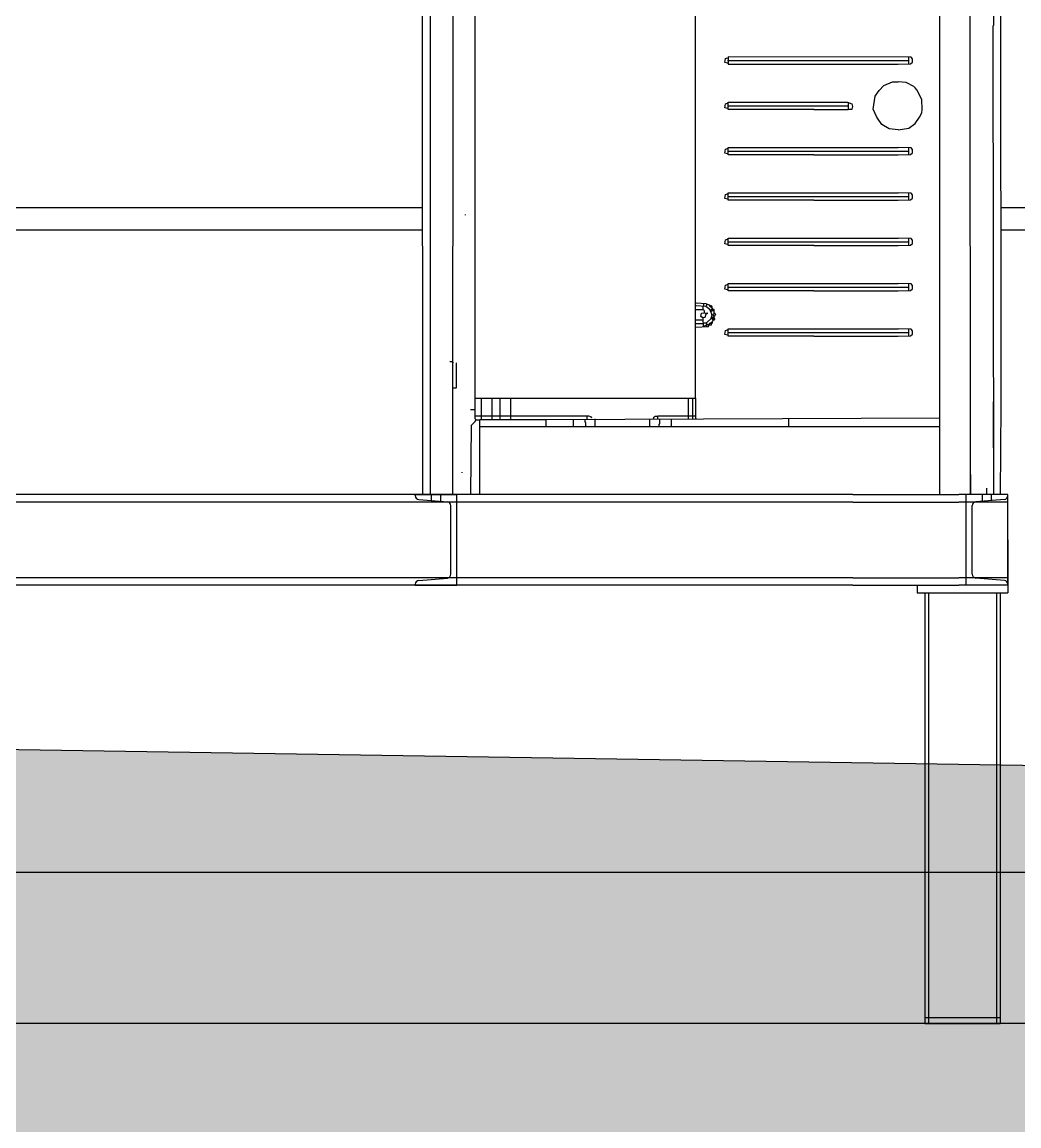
# Model space of a CAD drawing. Extents: x 3792242 to 5145247, y -1546315 to -1031918.
# Drawn here: x 4034357 to 4035677, y -1493366 to -1491905 of the extents above; entities that cross this region are included whole.
import ezdxf

# ---------------------------------------------------------------- set-up
doc = ezdxf.new("R2010")
doc.units = 0
doc.header["$MEASUREMENT"] = 0
for name, color, linetype in [('MÚRY', 1, 'CONTINUOUS'), ('TENKÁ', 7, 'CONTINUOUS'), ('ZZ-chladenie', 133, 'CONTINUOUS'), ('ŠRAFY', 82, 'CONTINUOUS'), ('šrafy-múry', 8, 'CONTINUOUS')]:
    doc.layers.add(name, color=color, linetype=linetype)

msp = doc.modelspace()

# ---------------------------------------------------------------- hatches: boundary and pattern name
at = {"layer": 'ŠRAFY'}
h = msp.add_hatch(dxfattribs=at)
h.set_pattern_fill('SQUARE', color=256, scale=300)
h.set_pattern_definition([(0, (-1113810.456, 33513.662), (0, 37.5), [37.5, -37.5]), (90, (-1113810.456, 33513.662), (-37.5, 2e-15), [37.5, -37.5])])
h.paths.add_polyline_path([(4031322.044, -1493110.108), (4031322.044, -1493030.108), (4031572.044, -1493030.108), (4031572.044, -1493110.108), (4031572.044, -1493230.108), (4042072.044, -1493230.108), (4042072.044, -1492796.021), (4035799.544, -1492890.108), (4031461.23, -1492820.963), (4031406.83, -1492820.963), (4031406.83, -1492873.696), (4031406.83, -1492877.915), (4031406.83, -1493013.074, 0.39722787), (4031409.478, -1493015.882), (4031434.955, -1493018.696), (4031434.955, -1493021.727), (4031444.705, -1493022.29, -1.21070497), (4031446.674, -1493025.102), (4031404.017, -1493025.102), (4031371.673, -1493025.102, -0.41421316), (4031370.266, -1493022.29), (4031370.266, -1493018.071, 0.41420819), (4031367.429, -1493017.807, 0.35991249), (4031364.641, -1493018.071), (4031364.641, -1493022.29, -0.41421316), (4031363.235, -1493025.102), (4031328.549, -1493025.102, -0.41421316), (4031327.142, -1493022.29), (4031327.845, -1493016.662), (4031334.635, -1493011.281), (4031327.142, -1492998.304), (4031327.142, -1492876.509), (4031327.142, -1492872.29), (4031327.845, -1492866.662), (4031334.635, -1492861.281), (4031327.142, -1492848.304), (4031327.142, -1492725.102), (4031314.545, -1492725.102), (4031312.201, -1493500.108), (4032187.044, -1493500.108), (4032187.044, -1493450.108), (4031322.044, -1493450.108), (4031322.044, -1493230.108)])
h.paths.add_polyline_path([(4031446.756, -1493018.058), (4031519.33, -1493022.295), (4031519.166, -1493025.102), (4031448.675, -1493020.987, -1.34066688)], flags=16)
edge = h.paths.add_edge_path(flags=16)
edge.add_arc((4031448.642, -1493021.549), 0.563, 266.660889, 86.6591)
edge = h.paths.add_edge_path(flags=16)
edge.add_arc((4031444.705, -1493021.727), 0.562, 89.99853, 269.99853)
at = {"layer": 'šrafy-múry'}
h = msp.add_hatch(dxfattribs=at)
h.set_pattern_fill('ANSI36', color=253, scale=800, angle=360)
h.set_pattern_definition([(45, (139723.04, 33513.66), (53.0330086, 194.4543648), [250, -50, 0, -50])])
h.paths.add_polyline_path([(4030422.044, -1493230.108), (4009362.044, -1493230.108), (4009162.044, -1493230.108), (4009162.044, -1492530.108), (4009002.044, -1492530.108), (4009002.044, -1493700.108), (4009252.044, -1493700.108), (4009252.044, -1493450.108), (4012402.044, -1493450.108), (4012517.044, -1493450.108), (4015592.044, -1493450.108), (4015592.044, -1493700.108), (4015892.044, -1493700.108), (4015892.044, -1493450.108), (4022232.044, -1493450.108), (4022232.044, -1493700.108), (4022532.044, -1493700.108), (4022532.044, -1493450.108), (4028872.044, -1493450.108), (4028872.044, -1493700.108), (4029172.044, -1493700.108), (4029172.044, -1493450.108), (4030422.044, -1493450.108)])
h.paths.add_polyline_path([(4031322.044, -1493450.108), (4032187.044, -1493450.108), (4032302.044, -1493450.108), (4035512.044, -1493450.108), (4035512.044, -1493700.108), (4035812.044, -1493700.108), (4035812.044, -1493450.108), (4042092.044, -1493450.108), (4042092.044, -1493700.108), (4042432.044, -1493700.108), (4042432.044, -1492280.108), (4042272.044, -1492280.108), (4042272.044, -1493230.108), (4042072.044, -1493230.108), (4031322.044, -1493230.108)])

# ---------------------------------------------------------------- linework, layer by layer
at = {"layer": 'MÚRY'}
msp.add_line((4031462.1, -1492821.833), (4035799.544, -1492890.108), dxfattribs=at)
at = {"layer": 'TENKÁ'}
for p, q in [((4034279.804, -1492150.108), (4034887.624, -1492150.108)), ((4035653.194, -1492150.108), (4042042.044, -1492150.108)), ((4034887.65, -1492180.108), (4034279.818, -1492180.108)), ((4042042.044, -1492180.108), (4035653.208, -1492180.108)), ((4042072.044, -1493030.108), (4031406.83, -1493030.108)), ((4042272.044, -1493230.108), (4031322.044, -1493230.108))]:
    msp.add_line(p, q, dxfattribs=at)
at = {"layer": 'ZZ-chladenie'}
for p, q in [((4034897.831, -1492530.108), (4034897.831, -1490842.64)), ((4035643.423, -1491908.781), (4035643.423, -1490842.64)), ((4034887.947, -1492530.108), (4034886.534, -1490863.822)), ((4035572.112, -1492530.108), (4035572.112, -1490864.528)), ((4035612.477, -1492530.108), (4035611.651, -1490864.528)), ((4035653.302, -1492384.413), (4035652.602, -1490864.528)), ((4034927.485, -1492530.108), (4034928.191, -1491044.572)), ((4034957.139, -1492429.848), (4034957.139, -1491242.267)), ((4035248.739, -1492402.313), (4035248.739, -1491257.094)), ((4035642.717, -1491909.487), (4035643.423, -1491908.781)), ((4035643.423, -1492530.108), (4035642.717, -1491909.487)), ((4035287.573, -1491958.205), (4035288.278, -1491952.557)), ((4035288.278, -1491952.557), (4035291.102, -1491951.85)), ((4035533.985, -1491951.145), (4035291.809, -1491950.438)), ((4035291.809, -1491950.438), (4035291.809, -1491960.323)), ((4035531.16, -1491959.617), (4035531.16, -1491951.145)), ((4035536.103, -1491953.262), (4035533.985, -1491951.145)), ((4035291.102, -1491958.911), (4035287.573, -1491958.205)), ((4035291.102, -1491955.381), (4035531.16, -1491955.381)), ((4035291.102, -1491958.911), (4035291.809, -1491958.911)), ((4035291.809, -1491960.323), (4035517.04, -1491960.323)), ((4035517.04, -1491960.323), (4035533.279, -1491959.617)), ((4035533.279, -1491959.617), (4035536.103, -1491957.499)), ((4035536.103, -1491957.499), (4035536.103, -1491953.262)), ((4035486.679, -1492002.686), (4035491.621, -1491994.92)), ((4035491.621, -1491994.92), (4035497.976, -1491988.565)), ((4035497.976, -1491988.565), (4035509.273, -1491983.623)), ((4035509.273, -1491983.623), (4035517.04, -1491983.623)), ((4035527.63, -1491984.329), (4035517.04, -1491983.623)), ((4035537.515, -1491989.977), (4035527.63, -1491984.329)), ((4035539.634, -1491991.389), (4035537.515, -1491989.977)), ((4035541.751, -1491994.213), (4035539.634, -1491991.389)), ((4035548.106, -1492006.923), (4035541.751, -1491994.213)), ((4035291.809, -1492020.337), (4035291.809, -1492010.453)), ((4035291.809, -1492010.453), (4035449.965, -1492010.453)), ((4035449.965, -1492010.453), (4035455.613, -1492012.571)), ((4035483.855, -1492019.632), (4035486.679, -1492002.686)), ((4035548.812, -1492020.337), (4035548.106, -1492006.923)), ((4035287.573, -1492018.22), (4035288.278, -1492012.571)), ((4035291.102, -1492018.925), (4035287.573, -1492018.22)), ((4035288.278, -1492012.571), (4035291.102, -1492011.865)), ((4035291.102, -1492011.865), (4035291.809, -1492011.865)), ((4035291.102, -1492015.395), (4035451.377, -1492015.395)), ((4035405.483, -1492020.337), (4035291.809, -1492020.337)), ((4035405.483, -1492020.337), (4035450.67, -1492020.337)), ((4035450.67, -1492020.337), (4035451.377, -1492019.632)), ((4035451.377, -1492019.632), (4035451.377, -1492011.865)), ((4035451.377, -1492019.632), (4035455.613, -1492019.632)), ((4035455.613, -1492012.571), (4035456.319, -1492016.101)), ((4035456.319, -1492016.101), (4035455.613, -1492019.632)), ((4035455.613, -1492019.632), (4035455.613, -1492020.337)), ((4035488.092, -1492029.516), (4035483.855, -1492019.632)), ((4035545.282, -1492030.223), (4035548.106, -1492024.574)), ((4035548.106, -1492024.574), (4035548.812, -1492020.337)), ((4035489.504, -1492031.635), (4035488.092, -1492029.516)), ((4035495.152, -1492040.107), (4035489.504, -1492031.635)), ((4035505.037, -1492045.755), (4035495.152, -1492040.107)), ((4035531.16, -1492045.05), (4035539.634, -1492038.695)), ((4035539.634, -1492038.695), (4035545.282, -1492030.223)), ((4035517.04, -1492047.168), (4035505.037, -1492045.755)), ((4035517.04, -1492047.168), (4035531.16, -1492045.05)), ((4035287.573, -1492078.234), (4035288.278, -1492072.586)), ((4035291.102, -1492078.94), (4035287.573, -1492078.234)), ((4035288.278, -1492072.586), (4035291.102, -1492071.879)), ((4035291.102, -1492071.879), (4035291.809, -1492071.879)), ((4035291.102, -1492075.41), (4035405.483, -1492075.41)), ((4035291.809, -1492080.352), (4035291.809, -1492070.467)), ((4035291.809, -1492070.467), (4035517.04, -1492070.467)), ((4035405.483, -1492080.352), (4035291.809, -1492080.352)), ((4035405.483, -1492075.41), (4035517.04, -1492075.41)), ((4035405.483, -1492080.352), (4035517.04, -1492080.352)), ((4035533.985, -1492071.174), (4035517.04, -1492070.467)), ((4035517.04, -1492075.41), (4035531.16, -1492075.41)), ((4035517.04, -1492080.352), (4035533.279, -1492079.646)), ((4035531.16, -1492079.646), (4035531.16, -1492071.174)), ((4035533.279, -1492079.646), (4035536.103, -1492077.528)), ((4035536.103, -1492073.291), (4035533.985, -1492071.174)), ((4035536.103, -1492077.528), (4035536.103, -1492073.291)), ((4035287.573, -1492138.249), (4035288.278, -1492132.6)), ((4035291.102, -1492138.955), (4035287.573, -1492138.249)), ((4035288.278, -1492132.6), (4035291.102, -1492131.894)), ((4035291.102, -1492131.894), (4035291.809, -1492131.894)), ((4035291.102, -1492135.424), (4035405.483, -1492135.424)), ((4035291.809, -1492140.367), (4035291.809, -1492130.482)), ((4035291.809, -1492130.482), (4035405.483, -1492130.482)), ((4035405.483, -1492140.367), (4035291.809, -1492140.367)), ((4035405.483, -1492130.482), (4035517.04, -1492130.482)), ((4035405.483, -1492135.424), (4035517.04, -1492135.424)), ((4035405.483, -1492140.367), (4035517.04, -1492140.367)), ((4035533.985, -1492131.188), (4035517.04, -1492130.482)), ((4035517.04, -1492135.424), (4035531.16, -1492135.424)), ((4035517.04, -1492140.367), (4035533.279, -1492139.661)), ((4035531.16, -1492139.661), (4035531.16, -1492131.188)), ((4035533.279, -1492139.661), (4035536.103, -1492137.543)), ((4035536.103, -1492133.306), (4035533.985, -1492131.188)), ((4035536.103, -1492137.543), (4035536.103, -1492133.306)), ((4034944.069, -1492160.136), (4034944.069, -1492159.43)), ((4035287.573, -1492198.263), (4035288.278, -1492192.615)), ((4035291.102, -1492198.969), (4035287.573, -1492198.263)), ((4035288.278, -1492192.615), (4035291.102, -1492191.909)), ((4035291.102, -1492191.909), (4035291.809, -1492191.909)), ((4035291.102, -1492195.439), (4035405.483, -1492195.439)), ((4035291.809, -1492200.381), (4035291.809, -1492190.496)), ((4035291.809, -1492190.496), (4035405.483, -1492190.496)), ((4035405.483, -1492200.381), (4035291.809, -1492200.381)), ((4035405.483, -1492190.496), (4035517.04, -1492190.496)), ((4035405.483, -1492195.439), (4035517.04, -1492195.439)), ((4035405.483, -1492200.381), (4035517.04, -1492200.381)), ((4035533.985, -1492191.203), (4035517.04, -1492190.496)), ((4035517.04, -1492195.439), (4035531.16, -1492195.439)), ((4035517.04, -1492200.381), (4035533.279, -1492199.675)), ((4035531.16, -1492199.675), (4035531.16, -1492191.203)), ((4035533.279, -1492199.675), (4035536.103, -1492197.557)), ((4035536.103, -1492193.321), (4035533.985, -1492191.203)), ((4035536.103, -1492197.557), (4035536.103, -1492193.321)), ((4035287.573, -1492258.277), (4035288.278, -1492252.629)), ((4035287.573, -1492258.277), (4035288.278, -1492252.629)), ((4035291.102, -1492258.984), (4035287.573, -1492258.277)), ((4035291.102, -1492258.984), (4035287.573, -1492258.277)), ((4035288.278, -1492252.629), (4035291.102, -1492251.923)), ((4035288.278, -1492252.629), (4035291.102, -1492251.923)), ((4035291.102, -1492251.923), (4035291.809, -1492251.923)), ((4035291.102, -1492251.923), (4035291.809, -1492251.923)), ((4035291.102, -1492255.453), (4035405.483, -1492255.453)), ((4035291.102, -1492255.453), (4035405.483, -1492255.453)), ((4035291.809, -1492260.396), (4035291.809, -1492250.511)), ((4035291.809, -1492250.511), (4035405.483, -1492250.511)), ((4035291.809, -1492260.396), (4035291.809, -1492250.511)), ((4035291.809, -1492250.511), (4035405.483, -1492250.511)), ((4035405.483, -1492250.511), (4035427.836, -1492250.511)), ((4035405.483, -1492250.511), (4035517.04, -1492250.511)), ((4035405.483, -1492255.453), (4035425.664, -1492255.453)), ((4035405.483, -1492255.453), (4035517.04, -1492255.453)), ((4035533.985, -1492251.217), (4035517.04, -1492250.511)), ((4035517.04, -1492255.453), (4035531.16, -1492255.453)), ((4035517.04, -1492260.396), (4035533.279, -1492259.69)), ((4035531.16, -1492259.69), (4035531.16, -1492251.217)), ((4035533.279, -1492259.69), (4035536.103, -1492257.572)), ((4035536.103, -1492253.336), (4035533.985, -1492251.217)), ((4035536.103, -1492257.572), (4035536.103, -1492253.336)), ((4035405.483, -1492260.396), (4035291.809, -1492260.396)), ((4035405.483, -1492260.396), (4035291.809, -1492260.396)), ((4035405.483, -1492260.396), (4035423.491, -1492260.396)), ((4035405.483, -1492260.396), (4035517.04, -1492260.396)), ((4035248.739, -1492285.108), (4035258.624, -1492285.108)), ((4035262.86, -1492277.341), (4035249.446, -1492276.635)), ((4035262.154, -1492280.871), (4035249.446, -1492280.165)), ((4035259.33, -1492280.165), (4035258.624, -1492280.165)), ((4035258.624, -1492285.108), (4035258.624, -1492281.577)), ((4035259.33, -1492285.813), (4035258.624, -1492285.108)), ((4035259.33, -1492277.341), (4035259.33, -1492280.165)), ((4035260.036, -1492285.813), (4035259.33, -1492285.813)), ((4035260.036, -1492286.52), (4035260.036, -1492285.813)), ((4035260.742, -1492287.226), (4035260.036, -1492286.52)), ((4035260.742, -1492289.344), (4035260.742, -1492287.226)), ((4035267.803, -1492285.108), (4035262.154, -1492280.871)), ((4035270.627, -1492280.871), (4035262.86, -1492277.341)), ((4035262.86, -1492280.165), (4035263.566, -1492279.459)), ((4035262.86, -1492280.871), (4035262.86, -1492280.165)), ((4035263.566, -1492278.047), (4035263.566, -1492277.341)), ((4035263.566, -1492279.459), (4035263.566, -1492278.047)), ((4035267.803, -1492279.459), (4035267.096, -1492278.753)), ((4035267.803, -1492280.871), (4035267.803, -1492279.459)), ((4035268.509, -1492280.871), (4035267.803, -1492280.871)), ((4035270.627, -1492292.168), (4035267.803, -1492285.108)), ((4035268.509, -1492285.813), (4035267.803, -1492285.813)), ((4035268.509, -1492281.577), (4035268.509, -1492280.871)), ((4035269.215, -1492281.577), (4035268.509, -1492280.871)), ((4035269.215, -1492281.577), (4035268.509, -1492281.577)), ((4035269.215, -1492285.813), (4035268.509, -1492285.813)), ((4035269.215, -1492287.226), (4035268.509, -1492287.226)), ((4035269.921, -1492280.165), (4035269.215, -1492280.165)), ((4035269.215, -1492281.577), (4035269.921, -1492282.284)), ((4035269.215, -1492282.284), (4035269.215, -1492281.577)), ((4035269.921, -1492282.989), (4035269.215, -1492282.284)), ((4035269.921, -1492285.108), (4035269.215, -1492285.813)), ((4035269.215, -1492287.226), (4035269.921, -1492287.226)), ((4035269.921, -1492280.871), (4035269.921, -1492280.165)), ((4035270.627, -1492281.577), (4035269.921, -1492280.871)), ((4035269.921, -1492282.284), (4035270.627, -1492281.577)), ((4035269.921, -1492282.284), (4035270.627, -1492281.577)), ((4035271.333, -1492282.989), (4035269.921, -1492282.989)), ((4035273.451, -1492285.108), (4035269.921, -1492285.108)), ((4035269.921, -1492287.226), (4035270.627, -1492286.52)), ((4035271.333, -1492285.108), (4035270.627, -1492280.871)), ((4035270.627, -1492286.52), (4035272.745, -1492286.52)), ((4035271.333, -1492285.813), (4035271.333, -1492285.108)), ((4035272.039, -1492285.813), (4035271.333, -1492285.813)), ((4035272.745, -1492286.52), (4035272.039, -1492285.813)), ((4035273.451, -1492289.344), (4035273.451, -1492285.108)), ((4035248.739, -1492298.523), (4035257.918, -1492298.523)), ((4035248.739, -1492303.465), (4035258.624, -1492303.465)), ((4035255.8, -1492294.287), (4035256.506, -1492290.05)), ((4035258.624, -1492296.404), (4035255.8, -1492294.287)), ((4035256.506, -1492290.05), (4035264.272, -1492289.344)), ((4035258.624, -1492295.699), (4035257.918, -1492295.699)), ((4035258.624, -1492295.699), (4035261.448, -1492294.992)), ((4035259.33, -1492307.702), (4035258.624, -1492296.404)), ((4035258.624, -1492303.465), (4035259.33, -1492302.759)), ((4035259.33, -1492302.759), (4035262.86, -1492302.759)), ((4035261.448, -1492294.992), (4035262.86, -1492290.756)), ((4035262.86, -1492290.756), (4035262.86, -1492289.344)), ((4035264.272, -1492290.756), (4035262.86, -1492290.756)), ((4035263.566, -1492302.053), (4035269.215, -1492297.111)), ((4035263.566, -1492305.583), (4035263.566, -1492302.053)), ((4035264.272, -1492289.344), (4035264.272, -1492290.756)), ((4035265.684, -1492307.702), (4035267.803, -1492302.759)), ((4035267.803, -1492302.759), (4035269.215, -1492302.759)), ((4035269.215, -1492297.111), (4035268.509, -1492297.111)), ((4035268.509, -1492303.465), (4035268.509, -1492302.759)), ((4035269.215, -1492304.171), (4035268.509, -1492303.465)), ((4035269.215, -1492297.111), (4035270.627, -1492292.168)), ((4035269.215, -1492297.111), (4035274.157, -1492297.111)), ((4035269.215, -1492302.759), (4035269.215, -1492305.583)), ((4035269.921, -1492303.465), (4035269.215, -1492304.171)), ((4035270.627, -1492292.168), (4035269.921, -1492291.462)), ((4035270.627, -1492294.992), (4035269.921, -1492294.992)), ((4035271.333, -1492300.641), (4035269.921, -1492302.053)), ((4035269.921, -1492302.053), (4035269.921, -1492303.465)), ((4035269.921, -1492303.465), (4035271.333, -1492302.759)), ((4035270.627, -1492292.168), (4035272.039, -1492292.168)), ((4035271.333, -1492295.699), (4035270.627, -1492294.992)), ((4035273.451, -1492295.699), (4035271.333, -1492295.699)), ((4035272.039, -1492299.935), (4035271.333, -1492297.111)), ((4035271.333, -1492302.759), (4035271.333, -1492300.641)), ((4035273.451, -1492289.344), (4035272.039, -1492292.168)), ((4035272.039, -1492292.168), (4035273.451, -1492295.699)), ((4035274.157, -1492297.111), (4035272.039, -1492299.935)), ((4035273.451, -1492289.344), (4035274.157, -1492290.05)), ((4035275.57, -1492291.462), (4035273.451, -1492289.344)), ((4035273.451, -1492294.287), (4035275.57, -1492291.462)), ((4035248.739, -1492308.407), (4035265.684, -1492307.702)), ((4035260.742, -1492306.995), (4035261.448, -1492306.29)), ((4035260.742, -1492307.702), (4035260.742, -1492306.995)), ((4035260.742, -1492307.702), (4035260.742, -1492308.407)), ((4035261.448, -1492306.29), (4035262.154, -1492305.583)), ((4035262.154, -1492305.583), (4035263.566, -1492305.583)), ((4035263.566, -1492305.583), (4035264.272, -1492304.877)), ((4035263.566, -1492307.702), (4035263.566, -1492305.583)), ((4035264.272, -1492304.877), (4035266.391, -1492304.877)), ((4035267.096, -1492304.171), (4035266.391, -1492304.877)), ((4035267.096, -1492305.583), (4035267.096, -1492304.171)), ((4035269.215, -1492305.583), (4035267.096, -1492305.583)), ((4035287.573, -1492318.292), (4035288.278, -1492312.644)), ((4035287.573, -1492318.292), (4035288.278, -1492312.644)), ((4035288.278, -1492312.644), (4035291.102, -1492311.938)), ((4035288.278, -1492312.644), (4035291.102, -1492311.938)), ((4035291.102, -1492311.938), (4035291.809, -1492311.938)), ((4035291.102, -1492311.938), (4035291.809, -1492311.938)), ((4035291.102, -1492315.468), (4035399.283, -1492315.468)), ((4035291.102, -1492315.468), (4035405.483, -1492315.468)), ((4035291.809, -1492320.41), (4035291.809, -1492310.525)), ((4035291.809, -1492310.525), (4035405.483, -1492310.525)), ((4035291.809, -1492320.41), (4035291.809, -1492310.526)), ((4035291.809, -1492310.526), (4035401.455, -1492310.526)), ((4035405.483, -1492310.525), (4035517.04, -1492310.525)), ((4035405.483, -1492315.468), (4035517.04, -1492315.468)), ((4035533.985, -1492311.232), (4035517.04, -1492310.525)), ((4035517.04, -1492315.468), (4035531.16, -1492315.468)), ((4035531.16, -1492319.704), (4035531.16, -1492311.232)), ((4035533.279, -1492319.704), (4035536.103, -1492317.586)), ((4035536.103, -1492313.35), (4035533.985, -1492311.232)), ((4035536.103, -1492317.586), (4035536.103, -1492313.35)), ((4035291.102, -1492318.998), (4035287.573, -1492318.292)), ((4035291.102, -1492318.998), (4035287.573, -1492318.292)), ((4035397.11, -1492320.41), (4035291.809, -1492320.41)), ((4035405.483, -1492320.41), (4035291.809, -1492320.41)), ((4035405.483, -1492320.41), (4035517.04, -1492320.41)), ((4035517.04, -1492320.41), (4035533.279, -1492319.704)), ((4034927.124, -1492354.301), (4034923.593, -1492354.301)), ((4034927.83, -1492355.007), (4034927.124, -1492354.301)), ((4034928.536, -1492355.713), (4034927.83, -1492355.007)), ((4034932.428, -1492388.192), (4034932.428, -1492355.713)), ((4034927.485, -1492388.897), (4034931.721, -1492388.897)), ((4034931.721, -1492388.897), (4034932.428, -1492388.192)), ((4035653.308, -1492397.37), (4035653.302, -1492384.413)), ((4034957.139, -1492402.313), (4034965.612, -1492402.313)), ((4034965.612, -1492430.555), (4034965.612, -1492402.313)), ((4034965.612, -1492402.313), (4035248.739, -1492402.313)), ((4034979.733, -1492430.555), (4034979.733, -1492402.313)), ((4034990.324, -1492430.555), (4034990.324, -1492402.313)), ((4035004.445, -1492430.555), (4035004.445, -1492402.313)), ((4035239.56, -1492425.612), (4035239.56, -1492402.313)), ((4035245.209, -1492425.612), (4035245.209, -1492402.313)), ((4035248.739, -1492402.313), (4035248.739, -1492429.143)), ((4035653.308, -1492411.491), (4035653.308, -1492397.37)), ((4034957.139, -1492417.845), (4034950.785, -1492417.845)), ((4035643.423, -1492530.108), (4035643.283, -1492407.204)), ((4035652.602, -1492530.108), (4035653.308, -1492411.491)), ((4034952.197, -1492438.322), (4034957.139, -1492433.379)), ((4034957.139, -1492425.612), (4034965.612, -1492425.612)), ((4034957.845, -1492430.555), (4034957.139, -1492429.848)), ((4034957.139, -1492433.379), (4034957.845, -1492431.261)), ((4034957.845, -1492431.261), (4034957.845, -1492430.555)), ((4034957.845, -1492431.261), (4034962.788, -1492431.261)), ((4034962.788, -1492431.261), (4034963.493, -1492430.555)), ((4034962.788, -1492431.261), (4034962.788, -1492529.402)), ((4034963.493, -1492430.555), (4035051.044, -1492430.555)), ((4034965.612, -1492425.612), (4034979.733, -1492425.612)), ((4034979.733, -1492425.612), (4034990.324, -1492425.612)), ((4034990.324, -1492425.612), (4035004.445, -1492425.612)), ((4035004.445, -1492425.612), (4035105.411, -1492425.612)), ((4035051.044, -1492430.555), (4035572.112, -1492428.543)), ((4035051.044, -1492439.734), (4035051.044, -1492430.555)), ((4035087.053, -1492439.734), (4035087.053, -1492430.555)), ((4035102.586, -1492434.085), (4035102.586, -1492430.555)), ((4035103.292, -1492434.791), (4035102.586, -1492434.085)), ((4035103.292, -1492439.734), (4035103.292, -1492434.791)), ((4035105.411, -1492430.555), (4035105.411, -1492425.612)), ((4035105.411, -1492425.612), (4035106.823, -1492425.612)), ((4035106.823, -1492425.612), (4035110.353, -1492427.024)), ((4035110.353, -1492427.024), (4035111.059, -1492428.436)), ((4035116.001, -1492439.734), (4035116.001, -1492429.848)), ((4035188.018, -1492439.734), (4035188.018, -1492429.848)), ((4035192.961, -1492429.143), (4035193.667, -1492428.436)), ((4035192.961, -1492429.848), (4035192.961, -1492429.143)), ((4035193.667, -1492427.731), (4035194.373, -1492427.024)), ((4035193.667, -1492428.436), (4035193.667, -1492427.731)), ((4035194.373, -1492427.024), (4035195.08, -1492426.319)), ((4035195.08, -1492426.319), (4035198.609, -1492426.319)), ((4035198.609, -1492430.555), (4035198.609, -1492425.612)), ((4035198.609, -1492425.612), (4035243.797, -1492425.612)), ((4035201.434, -1492436.203), (4035201.434, -1492430.555)), ((4035216.967, -1492439.734), (4035216.967, -1492430.555)), ((4035239.56, -1492429.848), (4035239.56, -1492425.612)), ((4035243.797, -1492425.612), (4035244.503, -1492426.319)), ((4035244.503, -1492426.319), (4035245.209, -1492425.612)), ((4035244.503, -1492426.319), (4035244.503, -1492430.555)), ((4035245.209, -1492425.612), (4035248.739, -1492425.612)), ((4035248.739, -1492429.143), (4035249.446, -1492429.848)), ((4035372.299, -1492439.734), (4035372.299, -1492429.848)), ((4034951.491, -1492529.402), (4034952.197, -1492438.322)), ((4034963.493, -1492439.734), (4035572.112, -1492439.734)), ((4035200.728, -1492436.909), (4035201.434, -1492436.203)), ((4035200.728, -1492439.734), (4035200.728, -1492436.909)), ((4035613.063, -1492530.108), (4035612.907, -1492476.308)), ((4034939.833, -1492501.16), (4034939.833, -1492500.454)), ((4035634.421, -1492530.265), (4035634.421, -1492521.739)), ((4034527.043, -1492530.108), (4033505.26, -1492530.108)), ((4035457.044, -1492530.108), (4034527.043, -1492530.108)), ((4034877.798, -1492530.108), (4034932.798, -1492530.108)), ((4034877.798, -1492531.422), (4034877.798, -1492530.108)), ((4034882.362, -1492536.403), (4034920.234, -1492539.717)), ((4034962.788, -1492530.108), (4034887.946, -1492530.108)), ((4034899.421, -1492537.896), (4034899.421, -1492530.108)), ((4034911.421, -1492538.946), (4034911.421, -1492530.108)), ((4034932.798, -1492650.108), (4034932.798, -1492530.108)), ((4034951.491, -1492529.402), (4034951.491, -1492530.108)), ((4034962.788, -1492529.402), (4034962.788, -1492530.108)), ((4035457.044, -1492530.108), (4035597.043, -1492530.108)), ((4035662.044, -1492530.108), (4035597.043, -1492530.108)), ((4035652.602, -1492530.108), (4035597.043, -1492530.108)), ((4035607.044, -1492650.108), (4035607.044, -1492530.108)), ((4035662.044, -1492530.108), (4035607.044, -1492530.108)), ((4035657.479, -1492536.403), (4035619.608, -1492539.717)), ((4035628.421, -1492538.946), (4035628.421, -1492530.108)), ((4035640.421, -1492537.896), (4035640.421, -1492530.108)), ((4035662.044, -1492531.422), (4035662.044, -1492530.108)), ((4035662.044, -1492650.108), (4035662.044, -1492530.108)), ((4034527.043, -1492540.108), (4033505.26, -1492540.108)), ((4035457.044, -1492540.108), (4034527.043, -1492540.108)), ((4034924.798, -1492635.519), (4034924.798, -1492544.698)), ((4035457.044, -1492540.108), (4035597.043, -1492540.108)), ((4035662.044, -1492540.108), (4035597.043, -1492540.108)), ((4035615.044, -1492635.519), (4035615.044, -1492544.698)), ((4035662.044, -1492590.108), (4035662.044, -1492660.108)), ((4035662.044, -1492590.108), (4035662.044, -1492660.108)), ((4034527.043, -1492640.108), (4033505.26, -1492640.108)), ((4034527.043, -1492650.108), (4033505.26, -1492650.108)), ((4035457.044, -1492640.108), (4034527.043, -1492640.108)), ((4035457.044, -1492650.108), (4034527.043, -1492650.108)), ((4034877.798, -1492650.108), (4034877.798, -1492648.794)), ((4034877.798, -1492650.108), (4034932.798, -1492650.108)), ((4034882.362, -1492643.813), (4034920.234, -1492640.5)), ((4035457.044, -1492640.108), (4035597.043, -1492640.108)), ((4035457.044, -1492640.108), (4035597.043, -1492640.108)), ((4035457.044, -1492650.108), (4035597.043, -1492650.108)), ((4035457.044, -1492650.108), (4035597.043, -1492650.108)), ((4035542.044, -1492650.108), (4035542.044, -1492660.108)), ((4035542.044, -1492650.108), (4035542.044, -1492660.108)), ((4035662.044, -1492640.108), (4035597.043, -1492640.108)), ((4035662.044, -1492640.108), (4035597.043, -1492640.108)), ((4035662.044, -1492650.108), (4035597.043, -1492650.108)), ((4035662.044, -1492650.108), (4035597.043, -1492650.108)), ((4035662.044, -1492650.108), (4035607.044, -1492650.108)), ((4035662.044, -1492650.108), (4035607.044, -1492650.108)), ((4035657.479, -1492643.813), (4035619.608, -1492640.5)), ((4035657.479, -1492643.813), (4035619.608, -1492640.5)), ((4035662.044, -1492650.108), (4035662.044, -1492648.794)), ((4035662.044, -1492650.108), (4035662.044, -1492648.794)), ((4035542.044, -1492660.108), (4035662.044, -1492660.108)), ((4035542.044, -1492660.108), (4035662.044, -1492660.108)), ((4035552.044, -1492660.108), (4035552.044, -1493230.108)), ((4035557.044, -1492660.108), (4035557.044, -1493230.108)), ((4035647.044, -1492660.108), (4035647.044, -1493230.108)), ((4035652.044, -1492660.108), (4035652.044, -1493230.108)), ((4035552.044, -1493222.108), (4035652.044, -1493222.108)), ((4035552.044, -1493230.108), (4035652.044, -1493230.108))]:
    msp.add_line(p, q, dxfattribs=at)
for centre, start, end in [((4034882.798, -1492531.422), 180, 265), ((4035657.044, -1492531.422), 275, 0), ((4034919.798, -1492544.698), 0, 85), ((4035620.044, -1492544.698), 95, 180), ((4034919.798, -1492635.519), 275, 0), ((4035620.044, -1492635.519), 180, 265), ((4035620.044, -1492635.519), 180, 265), ((4034882.798, -1492648.794), 95, 180), ((4035657.044, -1492648.794), 0, 85), ((4035657.044, -1492648.794), 0, 85)]:
    msp.add_arc(centre, 5, start, end, dxfattribs=at)

doc.saveas('drawing.dxf')
